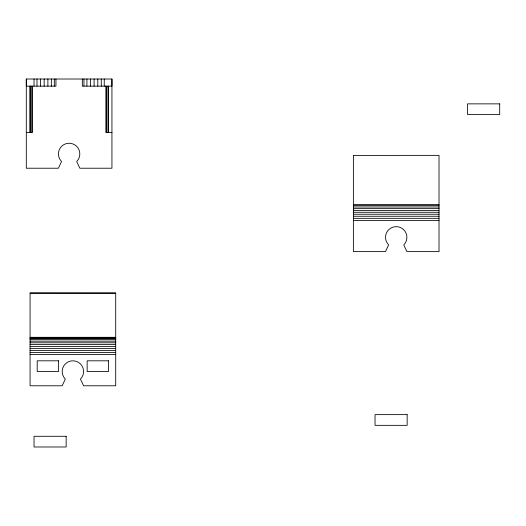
<?xml version="1.0" encoding="UTF-8"?>
<svg xmlns="http://www.w3.org/2000/svg" width="526" height="526" viewBox="0 0 526 526"><rect width="100%" height="100%" fill="white"/><g stroke="black" fill="none" stroke-linecap="round" stroke-linejoin="round"><path stroke-width="0.79" d="M26.3 79.012L26.3 168.221L58.412 168.221L61.549 161.515A10.704 10.704 0 0 1 61.549 146.379A10.704 10.704 0 0 1 76.691 146.379A10.704 10.704 0 0 1 76.691 161.515L79.827 168.221L111.939 168.221L111.939 79.012L26.3 79.012L26.3 86.146L55.94 86.146L55.94 79.012M34.026 86.146L34.026 79.012M104.247 86.146L104.247 79.012M111.939 79.012L111.939 86.146L82.326 86.146L82.326 79.012M353.38 209.519L353.807 209.506M26.3 132.539L32.395 132.539L32.395 86.146M111.939 132.539L105.871 132.539L105.871 86.146M353.38 155.413L439.019 155.354L439.019 251.625L406.907 251.625L403.771 244.919A10.704 10.704 0 0 0 403.771 229.783A10.704 10.704 0 0 0 388.629 229.783A10.704 10.704 0 0 0 388.629 244.919L385.492 251.625L353.38 251.625L353.38 155.354M353.38 204.423L439.019 204.423M353.38 205.475L439.019 205.475M353.38 206.988L439.019 206.988M353.38 208.638L439.019 208.638M353.38 210.407L439.019 210.407M353.38 212.274L439.019 212.274M353.38 214.233L439.019 214.233M353.38 216.258L439.019 216.258M353.38 218.329L439.019 218.329M353.38 220.433L439.019 220.433M30.067 293.067L115.707 293.067L115.707 385.782L83.588 385.782L80.458 379.082A10.704 10.704 0 0 0 80.458 363.939A10.704 10.704 0 0 0 65.316 363.939A10.704 10.704 0 0 0 65.316 379.082L62.18 385.782L30.067 385.782L30.067 293.067L115.707 293.094M30.067 337.311L115.707 337.311M30.067 337.935L115.707 337.935M30.067 338.271L115.707 338.271M30.067 339.638L115.707 339.638M30.067 341.15L115.707 341.15M30.067 342.794L115.707 342.794M30.067 344.563L115.707 344.563M30.067 346.437L115.707 346.437M30.067 348.39L115.707 348.39M30.067 350.415L115.707 350.415M30.067 352.492L115.707 352.492M30.067 354.596L115.707 354.596M108.369 86.146L108.369 132.539M107.961 86.146L107.961 132.539M106.528 86.146L106.528 132.539M101.275 79.012L101.275 86.146M97.81 79.012L97.81 86.146M94.095 79.012L94.095 86.146M90.387 79.012L90.387 86.146M86.921 79.012L86.921 86.146M83.95 79.012L83.95 86.146M54.316 79.012L54.316 86.146M51.344 79.012L51.344 86.146M47.886 79.012L47.886 86.146M44.171 79.012L44.171 86.146M40.456 79.012L40.456 86.146M36.998 79.012L36.998 86.146M31.744 86.146L31.744 132.539M30.311 86.146L30.311 132.539M29.87 86.146L29.87 132.539M499.7 103.865L467.588 103.865L467.588 114.569L499.7 114.569L499.7 103.865M58.616 360.81L37.201 360.81L37.201 371.514L58.616 371.514L58.616 360.81M108.566 360.81L87.158 360.81L87.158 371.514L108.566 371.514L108.566 360.81M407.144 414.633L375.031 414.633L375.031 425.343L407.144 425.343L407.144 414.633M66.151 436.284L34.039 436.284L34.039 446.988L66.151 446.988L66.151 436.284"/></g></svg>
